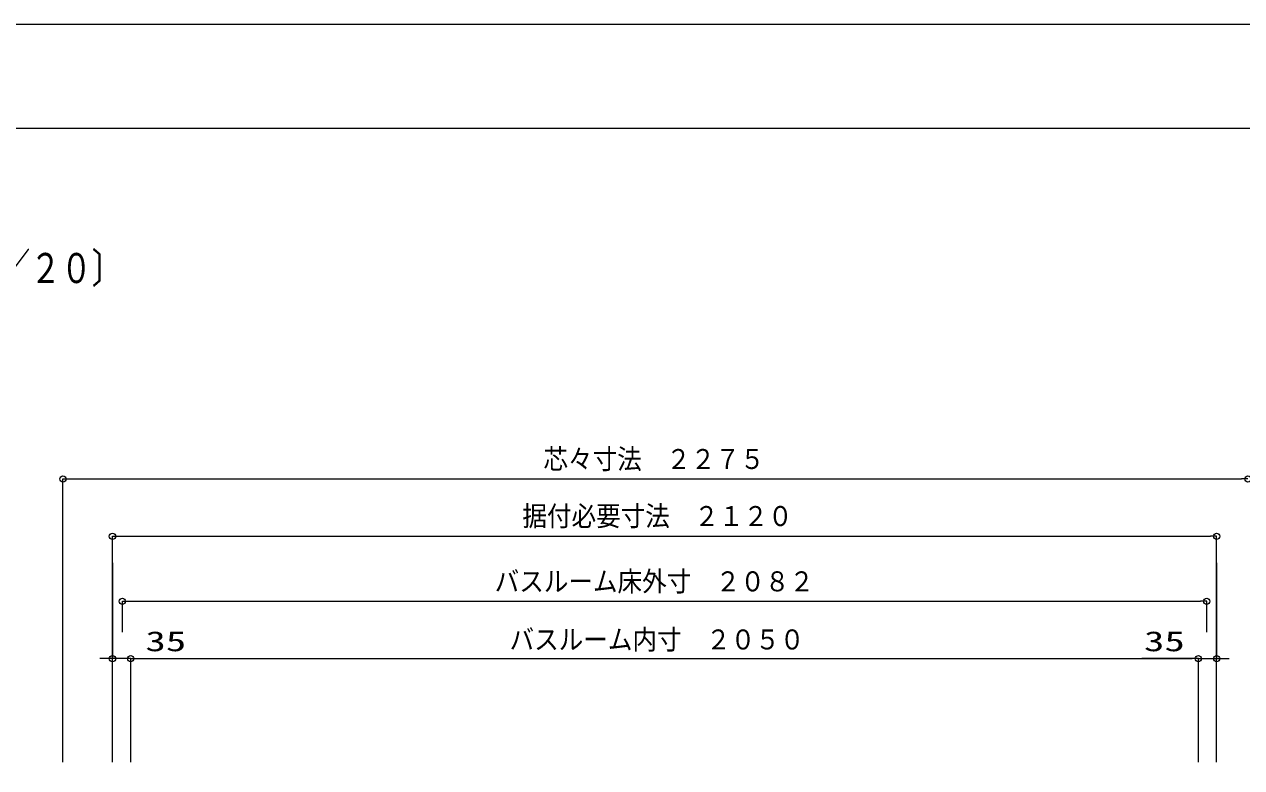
# Model space of a CAD drawing. Units: millimetres on the paper. Extents: x -305 to 305, y -152 to 152.
# Drawn here: x -213.4 to -96.5, y 77.1 to 148.5 of the extents above; entities that cross this region are included whole.
import ezdxf
from ezdxf.enums import TextEntityAlignment as Align

# ---------------------------------------------------------------- set-up
doc = ezdxf.new("R2010")
doc.units = ezdxf.units.MM
for name, color, linetype, lineweight in [('0-0_0', 7, 'Continuous', 9), ('0-3_図面枠', 3, 'Continuous', 9), ('0-4_DEFPOINTS', 7, 'Continuous', 9)]:
    doc.layers.add(name, color=color, linetype=linetype, lineweight=lineweight)
doc.styles.add('ＭＳ ゴシック', font='')
doc.styles.get('ＭＳ ゴシック').set_extended_font_data('MS Gothic')

# ---------------------------------------------------------------- blocks, each defined once
blk = doc.blocks.new('_ORIGIN')
at = {"layer": '0-0_0'}
blk.add_line((0, 0), (-1, 0), dxfattribs=at)
blk.add_circle((0, 0), 0.5, dxfattribs=at)

msp = doc.modelspace()

# ---------------------------------------------------------------- linework, layer by layer
at = {"layer": '0-0_0'}
for p, q in [((-209.684, 77.634), (-209.684, 104.842)), ((-209.084, 104.842), (-96.534, 104.842)), ((-204.934, 77.632), (-204.934, 99.342)), ((-204.334, 99.342), (-99.534, 99.342)), ((-98.934, 77.632), (-98.934, 99.342)), ((-204.934, 96.802), (-204.934, 87.593)), ((-98.934, 96.802), (-98.934, 87.593)), ((-203.984, 90.132), (-203.984, 93.092)), ((-203.384, 93.092), (-100.484, 93.092)), ((-99.884, 90.132), (-99.884, 93.092)), ((-205.534, 87.593), (-206.134, 87.593)), ((-203.184, 87.593), (-204.934, 87.593)), ((-203.184, 87.593), (-197.746, 87.593)), ((-203.184, 77.632), (-203.184, 87.592)), ((-202.584, 87.593), (-201.984, 87.593)), ((-202.584, 87.592), (-101.284, 87.592)), ((-100.684, 87.593), (-106.122, 87.593)), ((-101.284, 87.593), (-101.884, 87.593)), ((-100.684, 87.593), (-98.934, 87.593)), ((-100.684, 77.632), (-100.684, 87.592)), ((-98.334, 87.593), (-97.734, 87.593))]:
    msp.add_line(p, q, dxfattribs=at)
at = {"layer": '0-3_図面枠'}
msp.add_lwpolyline([(-291.017, -138.498), (108.983, -138.498), (108.983, 138.502), (-291.017, 138.502)], close=True, dxfattribs=at)
at = {"layer": '0-4_DEFPOINTS'}
msp.add_line((118.983, 148.502), (-301.017, 148.502), dxfattribs=at)

# ---------------------------------------------------------------- block references
at = {"layer": '0-0_0', "xscale": 0.6, "yscale": 0.6, "rotation": 180}
for p in [(-209.684, 104.842), (-204.934, 99.342), (-203.984, 93.092), (-203.184, 87.593), (-203.184, 87.592), (-98.934, 87.593)]:
    msp.add_blockref('_ORIGIN', p, dxfattribs=at)
at = {"layer": '0-0_0', "xscale": 0.6, "yscale": 0.6}
for p in [(-95.934, 104.842), (-98.934, 99.342), (-99.884, 93.092), (-204.934, 87.593), (-100.684, 87.593), (-100.684, 87.592)]:
    msp.add_blockref('_ORIGIN', p, dxfattribs=at)

# ---------------------------------------------------------------- texts
at = {"layer": '0-0_0', "style": 'ＭＳ ゴシック'}
for s, height, width, p in [('■【平面図】１６２１標準\u3000ＡＲ／ＢＲ〔Ｓ＝１／２０〕', 2.886, 0.75, (-280.735, 122.792)), ('芯々寸法\u3000２２７５', 1.921, 0.9, (-163.558, 105.222)), ('据付必要寸法\u3000２１２０', 1.921, 0.9, (-165.581, 99.745)), ('バスルーム床外寸\u3000２０８２', 1.921, 0.9, (-168.24, 93.472)), ('35', 1.921, 1.5, (-201.77, 87.723)), ('バスルーム内寸\u3000２０５０', 1.921, 0.9, (-166.809, 87.892)), ('35', 1.921, 1.5, (-105.908, 87.723))]:
    msp.add_text(s, height=height, dxfattribs=dict(at, width=width)).set_placement(p, align=Align.BOTTOM_LEFT)

doc.saveas('drawing.dxf')
